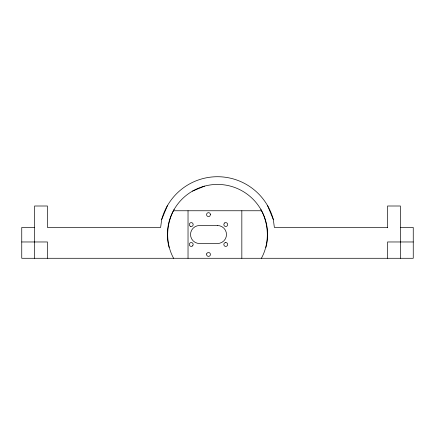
<?xml version="1.0" encoding="UTF-8"?>
<svg xmlns="http://www.w3.org/2000/svg" width="435" height="435" viewBox="0 0 435 435"><rect width="100%" height="100%" fill="white"/><g stroke="black" fill="none" stroke-linecap="round" stroke-linejoin="round"><path stroke-width="0.65" d="M188.029 258.281L188.029 210.757M241.833 258.281L241.833 210.757M167.442 205.619L161.668 219.561L160.629 227.456L47.437 227.456L47.437 206.005L34.593 206.005L34.593 258.281M261.413 258.281C269.64 243.192 269.107 224.449 260.88 209.474M174.12 209.474C165.893 224.449 165.36 243.192 173.587 258.281M192.455 191.139L204.537 186.131M173.369 210.757L261.734 210.757M34.593 227.456L21.75 227.456L21.75 258.281L413.25 258.281L413.25 227.456L400.407 227.456M387.563 227.456L274.371 227.456L273.332 219.561L267.558 205.619M21.75 241.969L47.437 241.969L47.437 258.281M413.25 241.969L387.563 241.969L387.563 258.281M400.407 258.281L400.407 206.005L387.563 206.005L387.563 227.766M169.112 247.482A50.096 50.096 0 0 1 217.5 184.424A50.096 50.096 0 0 1 265.888 247.482M161.668 219.561A57.801 57.801 0 0 1 273.332 219.561M210.437 214.537L209.926 215.918A1.925 1.925 0 0 1 208.582 216.538L208.082 216.489A1.925 1.925 0 0 1 206.668 215.178L206.582 214.683A1.925 1.925 0 0 1 208.436 212.682L208.936 212.731A1.925 1.925 0 0 1 210.437 214.537M206.647 253.931L206.582 254.426A1.925 1.925 0 0 0 208.506 256.356A1.925 1.925 0 0 0 210.437 254.426L210.371 253.931A1.925 1.925 0 0 0 206.647 253.931M192.629 245.835L192.232 246.145A1.925 1.925 0 0 1 189.6 245.438A1.925 1.925 0 0 1 190.302 242.806L190.769 242.61A1.925 1.925 0 0 1 192.629 245.835M224.786 222.894L224.389 223.204A1.925 1.925 0 0 0 226.249 226.428L226.717 226.233A1.925 1.925 0 0 0 227.418 223.601A1.925 1.925 0 0 0 224.786 222.894M225.825 242.551L225.325 242.594A1.925 1.925 0 0 0 224.335 245.78L224.721 246.101A1.925 1.925 0 0 0 227.38 245.503A1.925 1.925 0 0 0 226.776 242.844L225.825 242.551M217.5 225.526L199.518 225.526A8.994 8.994 0 0 0 190.525 234.519A8.994 8.994 0 0 0 199.518 243.508L217.5 243.508A8.994 8.994 0 0 0 226.494 234.519A8.994 8.994 0 0 0 217.5 225.526M190.769 226.428L190.302 226.233A1.925 1.925 0 0 1 189.6 223.601A1.925 1.925 0 0 1 192.232 222.894L192.629 223.204A1.925 1.925 0 0 1 190.769 226.428"/></g></svg>
